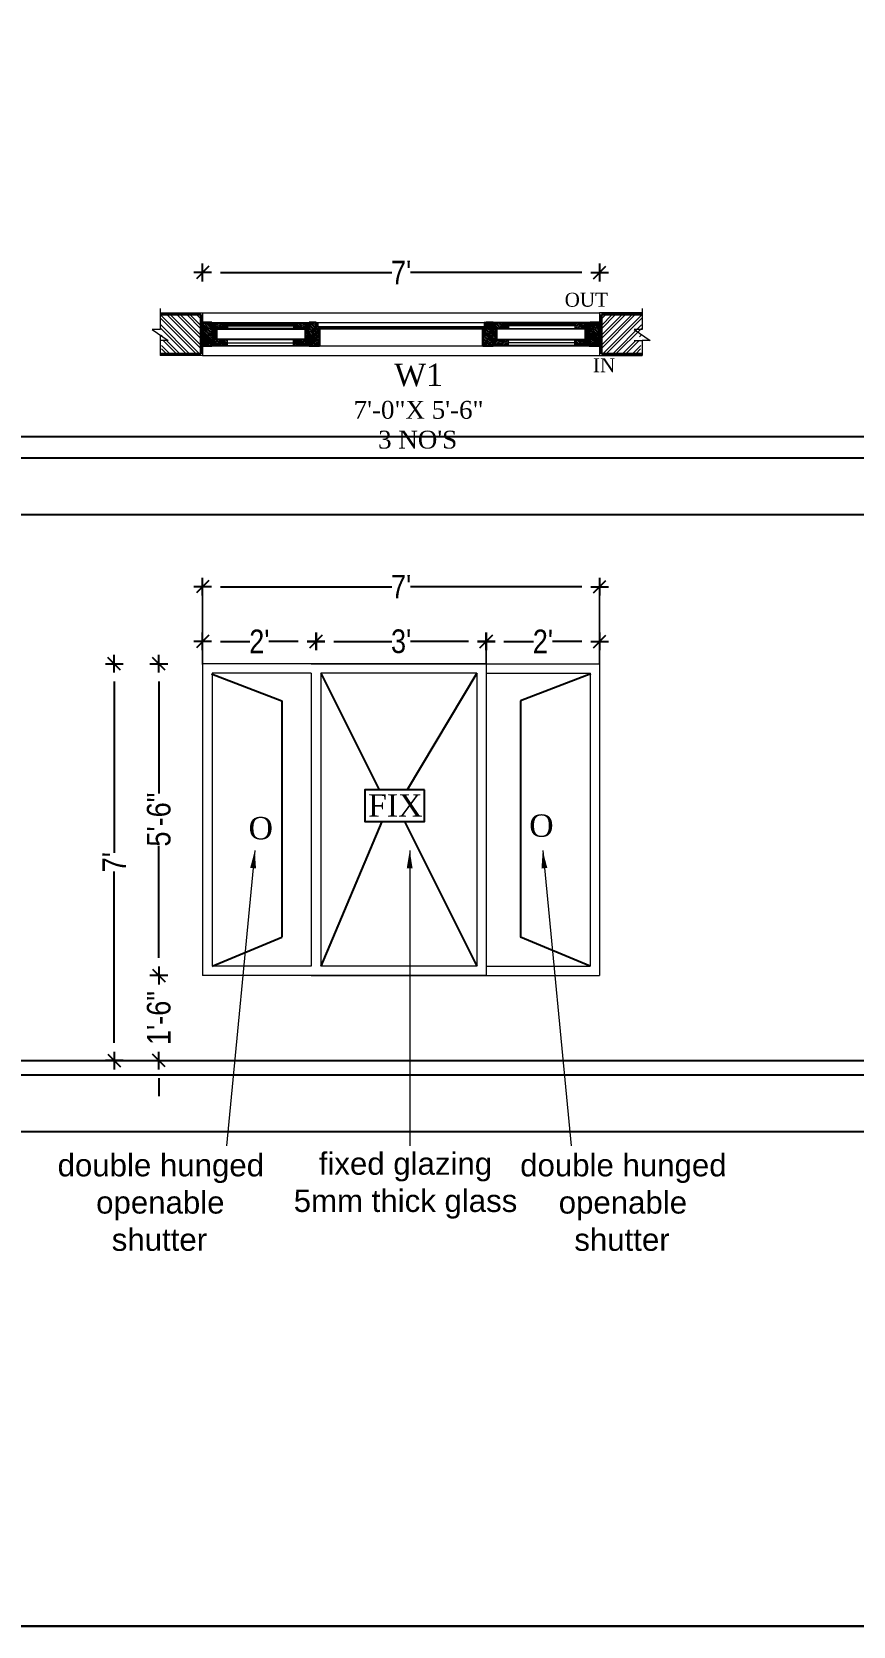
# Model space of a CAD drawing. Extents: x 187966 to 202201, y 659574 to 1343694.
# Drawn here: x 193843 to 194016.7, y 663830.7 to 664167.9 of the extents above; entities that cross this region are included whole.
import ezdxf
from ezdxf.lldxf.tags import DXFTag

# ---------------------------------------------------------------- set-up
doc = ezdxf.new("R2010")
doc.units = 0
doc.header["$MEASUREMENT"] = 0
doc.header["$PDMODE"] = 32
doc.linetypes.add('DOT2', pattern=[3.175, 0, -3.175])
for name, color, linetype, lineweight in [('A-Wall', 7, 'Continuous', 30), ('ar-DOOR-WOOD', 44, 'Continuous', 0), ('AR-TEXT', 163, 'Continuous', 9), ('dim.', 84, 'Continuous', 25), ('seal', 8, 'Continuous', 0), ('slab beam layout', 142, 'Continuous', 30), ('Text', 55, 'Continuous', 25), ('wall', 1, 'Continuous', 30), ('wall hatch', 253, 'Continuous', 13), ('windows', 255, 'Continuous', 0)]:
    doc.layers.add(name, color=color, linetype=linetype, lineweight=lineweight)
doc.styles.add('AA_05.00', font='ARIALN.TTF', dxfattribs={"height": 5})
doc.styles.get("Standard").update_dxf_attribs({"font": 'stylu.ttf', "height": 7})
tags = doc.linetypes.add('DASHED2', pattern=[0.375, 0.25, -0.125]).pattern_tags.tags
tags[6:7] = [DXFTag(74, 4), DXFTag(75, 0), DXFTag(340, '0'), DXFTag(46, 1.0), DXFTag(50, 0.0), DXFTag(44, 0.0), DXFTag(45, 0.0)]
tags[4:5] = [DXFTag(74, 4), DXFTag(75, 0), DXFTag(340, '0'), DXFTag(46, 1.0), DXFTag(50, 0.0), DXFTag(44, 0.0), DXFTag(45, 0.0)]
doc.dimstyles.new('AA_05.00', dxfattribs={"dimtxt": 5, "dimasz": 3.75, "dimexe": 0.18, "dimexo": 0.0625, "dimgap": 0.09, "dimtad": 0, "dimdec": 1, "dimzin": 0, "dimdsep": 46, "dimlunit": 4, "dimtxsty": 'AA_05.00', "dimblk": 'DIM ARROW', "dimcen": 0.09, "dimclrd": 9, "dimclre": 256, "dimadec": 0, "dimazin": 0, "dimtfac": 1, "dimtdec": 1, "dimtofl": 0, "dimtmove": 0, "dimatfit": 3, "dimfxl": 1, "dimtolj": 1, "dimtzin": 0, "dimlwd": -1, "dimarcsym": 0})
pattern_1 = [(135, (417296.0763, 668288.3644), (0.3479856207, 0.3479856207), []), (135, (417295.72833, 668288.3644), (0.3479856207, 0.3479856207), [0.6151574803, -0.1230314961, 0, -0.1230314961])]
pattern_2 = [(135, (417284.0763, 668288.3644), (0.3479856207, 0.3479856207), []), (135, (417283.72833, 668288.3644), (0.3479856207, 0.3479856207), [0.6151574803, -0.1230314961, 0, -0.1230314961])]

# ---------------------------------------------------------------- blocks, each defined once
blk = doc.blocks.new('DIM ARROW')
at = {"color": 3, "ltscale": 0.1}
for p, q in [((-0.5, 0), (0.5, 0)), ((-0.354, -0.354), (0.354, 0.354)), ((0, 0.5), (0, -0.5))]:
    blk.add_line(p, q, dxfattribs=at)
blk = doc.blocks.new('*D102')
at = {"layer": 'DEFPOINTS', "color": 0, "ltscale": 0.1, "transparency": 16777216}
for p in [(193869.85, 663968.31), (193869.85, 663968.31), (193869.85, 663950.31)]:
    blk.add_point(p, dxfattribs=at)
at = {"layer": 'dim.', "color": 9, "ltscale": 0.1, "transparency": 16777216}
for p, q in [((193869.85, 663972.06), (193869.85, 663975.81)), ((193869.85, 663946.56), (193869.85, 663942.81))]:
    blk.add_line(p, q, dxfattribs=at)
at = {"layer": 'dim.', "linetype": 'DOT2', "lineweight": -2, "ltscale": 0.1, "transparency": 16777216}
for p, q in [((193869.79, 663968.31), (193869.67, 663968.31)), ((193869.79, 663950.31), (193869.67, 663950.31))]:
    blk.add_line(p, q, dxfattribs=at)
at = {"layer": 'dim.', "color": 9, "ltscale": 0.1, "transparency": 16777216, "xscale": 3.75, "yscale": 3.75, "zscale": 3.75}
for p, rotation in [((193869.85, 663968.31), 270), ((193869.85, 663950.31), 90)]:
    blk.add_blockref('DIM ARROW', p, dxfattribs=dict(at, rotation=rotation))
at = {"layer": 'dim.', "color": 0, "ltscale": 0.1, "transparency": 16777216, "insert": (193869.85, 663959.31), "char_height": 5, "attachment_point": 5, "rotation": 90, "style": 'AA_05.00'}
blk.add_mtext('\\A1;1\'-6"', dxfattribs=at)
blk = doc.blocks.new('*D103')
at = {"layer": 'DEFPOINTS', "color": 0, "ltscale": 0.1, "transparency": 16777216}
for p in [(193869.85, 664034.25), (193869.85, 664034.25), (193869.85, 663968.31)]:
    blk.add_point(p, dxfattribs=at)
at = {"layer": 'dim.', "linetype": 'DOT2', "lineweight": -2, "ltscale": 0.1, "transparency": 16777216}
for p, q in [((193869.79, 664034.25), (193869.67, 664034.25)), ((193869.79, 663968.31), (193869.67, 663968.31))]:
    blk.add_line(p, q, dxfattribs=at)
at = {"layer": 'dim.', "color": 9, "ltscale": 0.1, "transparency": 16777216}
for p, q in [((193869.85, 664030.5), (193869.85, 664006.82)), ((193869.85, 663972.06), (193869.85, 663995.73))]:
    blk.add_line(p, q, dxfattribs=at)
at = {"layer": 'dim.', "color": 9, "ltscale": 0.1, "transparency": 16777216, "xscale": 3.75, "yscale": 3.75, "zscale": 3.75}
for p, rotation in [((193869.85, 664034.25), 90), ((193869.85, 663968.31), 270)]:
    blk.add_blockref('DIM ARROW', p, dxfattribs=dict(at, rotation=rotation))
at = {"layer": 'dim.', "color": 0, "ltscale": 0.1, "transparency": 16777216, "insert": (193869.85, 664001.28), "char_height": 5, "attachment_point": 5, "rotation": 90, "style": 'AA_05.00'}
blk.add_mtext('\\A1;5\'-6"', dxfattribs=at)
blk = doc.blocks.new('*D104')
at = {"layer": 'DEFPOINTS', "color": 0, "ltscale": 0.1, "transparency": 16777216}
for p in [(193879.11, 664038.97), (193903.11, 664038.97), (193903.11, 664038.97)]:
    blk.add_point(p, dxfattribs=at)
at = {"layer": 'dim.', "linetype": 'DOT2', "lineweight": -2, "ltscale": 0.1, "transparency": 16777216}
for p, q in [((193879.11, 664038.91), (193879.11, 664038.79)), ((193903.11, 664039.03), (193903.11, 664039.15))]:
    blk.add_line(p, q, dxfattribs=at)
at = {"layer": 'dim.', "color": 9, "ltscale": 0.1, "transparency": 16777216}
for p, q in [((193882.86, 664038.97), (193889.1, 664038.97)), ((193899.36, 664038.97), (193893.12, 664038.97))]:
    blk.add_line(p, q, dxfattribs=at)
at = {"layer": 'dim.', "color": 9, "ltscale": 0.1, "transparency": 16777216, "xscale": 3.75, "yscale": 3.75, "zscale": 3.75, "rotation": 180}
blk.add_blockref('DIM ARROW', (193879.11, 664038.97), dxfattribs=at)
at = {"layer": 'dim.', "color": 9, "ltscale": 0.1, "transparency": 16777216, "xscale": 3.75, "yscale": 3.75, "zscale": 3.75}
blk.add_blockref('DIM ARROW', (193903.11, 664038.97), dxfattribs=at)
at = {"layer": 'dim.', "color": 0, "ltscale": 0.1, "transparency": 16777216, "insert": (193891.11, 664038.97), "char_height": 5, "attachment_point": 5, "style": 'AA_05.00'}
blk.add_mtext("\\A1;2'", dxfattribs=at)
blk = doc.blocks.new('*D105')
at = {"layer": 'DEFPOINTS', "color": 0, "ltscale": 0.1, "transparency": 16777216}
for p in [(193903.11, 664038.97), (193939.11, 664038.97), (193939.11, 664038.7)]:
    blk.add_point(p, dxfattribs=at)
at = {"layer": 'dim.', "linetype": 'DOT2', "lineweight": -2, "ltscale": 0.1, "transparency": 16777216}
for p, q in [((193903.11, 664039.03), (193903.11, 664039.15)), ((193939.11, 664038.76), (193939.11, 664039.15))]:
    blk.add_line(p, q, dxfattribs=at)
at = {"layer": 'dim.', "color": 9, "ltscale": 0.1, "transparency": 16777216}
for p, q in [((193906.86, 664038.97), (193919.13, 664038.97)), ((193935.36, 664038.97), (193923.08, 664038.97))]:
    blk.add_line(p, q, dxfattribs=at)
at = {"layer": 'dim.', "color": 9, "ltscale": 0.1, "transparency": 16777216, "xscale": 3.75, "yscale": 3.75, "zscale": 3.75, "rotation": 180}
blk.add_blockref('DIM ARROW', (193903.11, 664038.97), dxfattribs=at)
at = {"layer": 'dim.', "color": 9, "ltscale": 0.1, "transparency": 16777216, "xscale": 3.75, "yscale": 3.75, "zscale": 3.75}
blk.add_blockref('DIM ARROW', (193939.11, 664038.97), dxfattribs=at)
at = {"layer": 'dim.', "color": 0, "ltscale": 0.1, "transparency": 16777216, "insert": (193921.11, 664038.97), "char_height": 5, "attachment_point": 5, "style": 'AA_05.00'}
blk.add_mtext("\\A1;3'", dxfattribs=at)
blk = doc.blocks.new('*D106')
at = {"layer": 'DEFPOINTS', "color": 0, "ltscale": 0.1, "transparency": 16777216}
for p in [(193860.41, 664034.25), (193860.41, 663950.31), (193860.41, 663950.31)]:
    blk.add_point(p, dxfattribs=at)
at = {"layer": 'dim.', "linetype": 'DOT2', "lineweight": -2, "ltscale": 0.1, "transparency": 16777216}
for p, q in [((193860.35, 664034.25), (193860.23, 664034.25)), ((193860.35, 663950.31), (193860.23, 663950.31))]:
    blk.add_line(p, q, dxfattribs=at)
at = {"layer": 'dim.', "color": 9, "ltscale": 0.1, "transparency": 16777216}
for p, q in [((193860.41, 664030.5), (193860.41, 663994.24)), ((193860.41, 663954.06), (193860.41, 663990.32))]:
    blk.add_line(p, q, dxfattribs=at)
at = {"layer": 'dim.', "color": 9, "ltscale": 0.1, "transparency": 16777216, "xscale": 3.75, "yscale": 3.75, "zscale": 3.75}
for p, rotation in [((193860.41, 664034.25), 90), ((193860.41, 663950.31), 270)]:
    blk.add_blockref('DIM ARROW', p, dxfattribs=dict(at, rotation=rotation))
at = {"layer": 'dim.', "color": 0, "ltscale": 0.1, "transparency": 16777216, "insert": (193860.41, 663992.28), "char_height": 5, "attachment_point": 5, "rotation": 90, "style": 'AA_05.00'}
blk.add_mtext("\\A1;7'", dxfattribs=at)
blk = doc.blocks.new('*D107')
at = {"layer": 'DEFPOINTS', "color": 0, "ltscale": 0.1, "transparency": 16777216}
for p in [(193879.11, 664117), (193963.11, 664117), (193963.11, 664117)]:
    blk.add_point(p, dxfattribs=at)
at = {"layer": 'dim.', "linetype": 'DOT2', "lineweight": -2, "ltscale": 0.1, "transparency": 16777216}
for p, q in [((193879.11, 664117.07), (193879.11, 664117.18)), ((193963.11, 664117.07), (193963.11, 664117.18))]:
    blk.add_line(p, q, dxfattribs=at)
at = {"layer": 'dim.', "color": 9, "ltscale": 0.1, "transparency": 16777216}
for p, q in [((193882.86, 664117), (193919.15, 664117)), ((193959.36, 664117), (193923.07, 664117))]:
    blk.add_line(p, q, dxfattribs=at)
at = {"layer": 'dim.', "color": 9, "ltscale": 0.1, "transparency": 16777216, "xscale": 3.75, "yscale": 3.75, "zscale": 3.75, "rotation": 180}
blk.add_blockref('DIM ARROW', (193879.11, 664117), dxfattribs=at)
at = {"layer": 'dim.', "color": 9, "ltscale": 0.1, "transparency": 16777216, "xscale": 3.75, "yscale": 3.75, "zscale": 3.75}
blk.add_blockref('DIM ARROW', (193963.11, 664117), dxfattribs=at)
at = {"layer": 'dim.', "color": 0, "ltscale": 0.1, "transparency": 16777216, "insert": (193921.11, 664117), "char_height": 5, "attachment_point": 5, "style": 'AA_05.00'}
blk.add_mtext("\\A1;7'", dxfattribs=at)
blk = doc.blocks.new('*D108')
at = {"layer": 'DEFPOINTS', "color": 0, "ltscale": 0.1, "transparency": 16777216}
for p in [(193963.11, 664050.55), (193879.11, 664034.25), (193963.11, 664034.25)]:
    blk.add_point(p, dxfattribs=at)
at = {"layer": 'dim.', "linetype": 'DOT2', "lineweight": -2, "ltscale": 0.1, "transparency": 16777216}
for p, q in [((193879.11, 664034.31), (193879.11, 664050.73)), ((193963.11, 664034.31), (193963.11, 664050.73))]:
    blk.add_line(p, q, dxfattribs=at)
at = {"layer": 'dim.', "color": 9, "ltscale": 0.1, "transparency": 16777216}
for p, q in [((193882.86, 664050.55), (193919.15, 664050.55)), ((193959.36, 664050.55), (193923.07, 664050.55))]:
    blk.add_line(p, q, dxfattribs=at)
at = {"layer": 'dim.', "color": 9, "ltscale": 0.1, "transparency": 16777216, "xscale": 3.75, "yscale": 3.75, "zscale": 3.75, "rotation": 180}
blk.add_blockref('DIM ARROW', (193879.11, 664050.55), dxfattribs=at)
at = {"layer": 'dim.', "color": 9, "ltscale": 0.1, "transparency": 16777216, "xscale": 3.75, "yscale": 3.75, "zscale": 3.75}
blk.add_blockref('DIM ARROW', (193963.11, 664050.55), dxfattribs=at)
at = {"layer": 'dim.', "color": 0, "ltscale": 0.1, "transparency": 16777216, "insert": (193921.11, 664050.55), "char_height": 5, "attachment_point": 5, "style": 'AA_05.00'}
blk.add_mtext("\\A1;7'", dxfattribs=at)
blk = doc.blocks.new('*D109')
at = {"layer": 'DEFPOINTS', "color": 0, "ltscale": 0.1, "transparency": 16777216}
for p in [(193963.11, 664038.97), (193939.11, 664034.25), (193963.11, 664034.25)]:
    blk.add_point(p, dxfattribs=at)
at = {"layer": 'dim.', "linetype": 'DOT2', "lineweight": -2, "ltscale": 0.1, "transparency": 16777216}
for p, q in [((193939.11, 664034.31), (193939.11, 664039.15)), ((193963.11, 664034.31), (193963.11, 664039.15))]:
    blk.add_line(p, q, dxfattribs=at)
at = {"layer": 'dim.', "color": 9, "ltscale": 0.1, "transparency": 16777216}
for p, q in [((193942.86, 664038.97), (193949.1, 664038.97)), ((193959.36, 664038.97), (193953.12, 664038.97))]:
    blk.add_line(p, q, dxfattribs=at)
at = {"layer": 'dim.', "color": 9, "ltscale": 0.1, "transparency": 16777216, "xscale": 3.75, "yscale": 3.75, "zscale": 3.75, "rotation": 180}
blk.add_blockref('DIM ARROW', (193939.11, 664038.97), dxfattribs=at)
at = {"layer": 'dim.', "color": 9, "ltscale": 0.1, "transparency": 16777216, "xscale": 3.75, "yscale": 3.75, "zscale": 3.75}
blk.add_blockref('DIM ARROW', (193963.11, 664038.97), dxfattribs=at)
at = {"layer": 'dim.', "color": 0, "ltscale": 0.1, "transparency": 16777216, "insert": (193951.11, 664038.97), "char_height": 5, "attachment_point": 5, "style": 'AA_05.00'}
blk.add_mtext("\\A1;2'", dxfattribs=at)

msp = doc.modelspace()

# ---------------------------------------------------------------- hatches: boundary and pattern name
at = {"layer": 'ar-DOOR-WOOD'}
h = msp.add_hatch(dxfattribs=at)
h.set_pattern_fill('ANSI35', color=256, scale=1.968504, angle=180, style=0)
h.set_pattern_definition([(135, (417293.4877, 668288.3644), (0.3479856207, 0.3479856207), []), (135, (417293.1397, 668288.3644), (0.3479856207, 0.3479856207), [0.6151574803, -0.1230314961, 0, -0.1230314961])])
h.paths.add_polyline_path([(193879.11, 664101.5), (193881.08, 664101.5), (193881.08, 664102.87), (193882.06, 664102.87), (193882.06, 664105.04), (193881.08, 664105.04), (193881.08, 664106.42), (193879.11, 664106.42)])
h = msp.add_hatch(dxfattribs=at)
h.set_pattern_fill('ANSI35', color=256, scale=1.968504, style=0)
h.set_pattern_definition([(45, (-29513.3583, 668288.3644), (-0.3479856207, 0.3479856207), []), (45, (-29513.01033, 668288.3644), (-0.3479856207, 0.3479856207), [0.6151574803, -0.1230314961, 0, -0.1230314961])])
h.paths.add_polyline_path([(193881.39, 664106.32), (193881.39, 664105.18), (193884.35, 664105.18), (193884.35, 664105.75), (193884.35, 664105.98), (193884.35, 664106.32)])
h = msp.add_hatch(dxfattribs=at)
h.set_pattern_fill('ANSI35', color=256, scale=1.968504, angle=180, style=0)
h.set_pattern_definition(pattern_1)
h.paths.add_polyline_path([(193901.32, 664106.32), (193901.32, 664105.18), (193898.37, 664105.18), (193898.37, 664105.75), (193898.37, 664105.98), (193898.37, 664106.32)])
h = msp.add_hatch(dxfattribs=at)
h.set_pattern_fill('ANSI35', color=256, scale=1.968504, angle=180, style=0)
h.set_pattern_definition(pattern_1)
h.paths.add_polyline_path([(193901.64, 664105.04), (193900.89, 664105.04), (193900.89, 664102.87), (193901.64, 664102.87), (193901.64, 664101.5), (193903.84, 664101.5), (193903.84, 664105.04), (193903.84, 664105.04), (193903.1, 664105.04), (193903.1, 664105.31), (193903.1, 664106.42), (193901.64, 664106.42)])
h = msp.add_hatch(dxfattribs=at)
h.set_pattern_fill('ANSI35', color=256, scale=1.968504, angle=180, style=0)
h.set_pattern_definition(pattern_2)
h.paths.add_polyline_path([(193940.58, 664105.04), (193941.32, 664105.04), (193941.32, 664102.87), (193940.58, 664102.87), (193940.58, 664101.5), (193938.37, 664101.5), (193938.37, 664105.04), (193938.37, 664105.04), (193939.12, 664105.04), (193939.12, 664105.31), (193939.12, 664106.42), (193940.58, 664106.42)])
h = msp.add_hatch(dxfattribs=at)
h.set_pattern_fill('ANSI35', color=256, scale=1.968504, angle=180, style=0)
h.set_pattern_definition(pattern_2)
h.paths.add_polyline_path([(193940.89, 664106.32), (193940.89, 664105.18), (193943.84, 664105.18), (193943.84, 664105.75), (193943.84, 664105.98), (193943.84, 664106.32)])
h = msp.add_hatch(dxfattribs=at)
h.set_pattern_fill('ANSI35', color=256, scale=1.968504, style=0)
h.set_pattern_definition([(45, (-29525.3583, 668288.3644), (-0.3479856207, 0.3479856207), []), (45, (-29525.01033, 668288.3644), (-0.3479856207, 0.3479856207), [0.6151574803, -0.1230314961, 0, -0.1230314961])])
h.paths.add_polyline_path([(193960.82, 664106.32), (193960.82, 664105.18), (193957.87, 664105.18), (193957.87, 664105.75), (193957.87, 664105.98), (193957.87, 664106.32)])
h = msp.add_hatch(dxfattribs=at)
h.set_pattern_fill('ANSI35', color=256, scale=1.968504, angle=180, style=0)
h.set_pattern_definition([(135, (417281.4877, 668288.3644), (0.3479856207, 0.3479856207), []), (135, (417281.1397, 668288.3644), (0.3479856207, 0.3479856207), [0.6151574803, -0.1230314961, 0, -0.1230314961])])
h.paths.add_polyline_path([(193963.11, 664101.5), (193961.14, 664101.5), (193961.14, 664102.87), (193960.15, 664102.87), (193960.15, 664105.04), (193961.14, 664105.04), (193961.14, 664106.42), (193963.11, 664106.42)])
h = msp.add_hatch(dxfattribs=at)
h.set_pattern_fill('ANSI35', color=256, scale=1.968504, style=0)
h.set_pattern_definition([(315, (-29513.3583, 659919.54807), (-0.3479856207, -0.3479856207), []), (315, (-29513.01033, 659919.54807), (-0.3479856207, -0.3479856207), [0.6151574803, -0.1230314961, 0, -0.1230314961])])
h.paths.add_polyline_path([(193881.39, 664101.59), (193881.39, 664102.74), (193884.35, 664102.74), (193884.35, 664102.16), (193884.35, 664101.93), (193884.35, 664101.59)])
h = msp.add_hatch(dxfattribs=at)
h.set_pattern_fill('ANSI35', color=256, scale=1.968504, angle=180, style=0)
h.set_pattern_definition([(225, (417296.0763, 659919.54807), (0.3479856207, -0.3479856207), []), (225, (417295.72833, 659919.54807), (0.3479856207, -0.3479856207), [0.6151574803, -0.1230314961, 0, -0.1230314961])])
h.paths.add_polyline_path([(193901.32, 664101.59), (193901.32, 664102.74), (193898.37, 664102.74), (193898.37, 664102.16), (193898.37, 664101.93), (193898.37, 664101.59)])
h = msp.add_hatch(dxfattribs=at)
h.set_pattern_fill('ANSI35', color=256, scale=1.968504, angle=180, style=0)
h.set_pattern_definition([(225, (417284.0763, 659919.54807), (0.3479856207, -0.3479856207), []), (225, (417283.72833, 659919.54807), (0.3479856207, -0.3479856207), [0.6151574803, -0.1230314961, 0, -0.1230314961])])
h.paths.add_polyline_path([(193940.89, 664101.59), (193940.89, 664102.74), (193943.84, 664102.74), (193943.84, 664102.16), (193943.84, 664101.93), (193943.84, 664101.59)])
h = msp.add_hatch(dxfattribs=at)
h.set_pattern_fill('ANSI35', color=256, scale=1.968504, style=0)
h.set_pattern_definition([(315, (-29525.3583, 659919.54807), (-0.3479856207, -0.3479856207), []), (315, (-29525.01033, 659919.54807), (-0.3479856207, -0.3479856207), [0.6151574803, -0.1230314961, 0, -0.1230314961])])
h.paths.add_polyline_path([(193960.82, 664101.59), (193960.82, 664102.74), (193957.87, 664102.74), (193957.87, 664102.16), (193957.87, 664101.93), (193957.87, 664101.59)])
at = {"layer": 'wall hatch'}
h = msp.add_hatch(dxfattribs=at)
h.set_pattern_fill('ANSI32', color=256, scale=3.937008, style=0)
h.set_pattern_definition([(135, (418749.0775, 668290.0179), (1.043956862, 1.043956862), []), (135, (418748.3816, 668290.0179), (1.043956862, 1.043956862), [])])
h.paths.add_polyline_path([(193871.79, 664102.65), (193870.34, 664103.64), (193870.18, 664108.09), (193878.72, 664108.09), (193878.72, 664099.82), (193870.48, 664099.82), (193870.38, 664102.65), (193870.9, 664102.65)])
h = msp.add_hatch(dxfattribs=at)
h.set_pattern_fill('ANSI32', color=256, scale=3.937008, style=0)
h.set_pattern_definition([(45, (-30906.8614, 668290.0179), (-1.043956862, 1.043956862), []), (45, (-30906.1655, 668290.0179), (-1.043956862, 1.043956862), [])])
h.paths.add_polyline_path([(193970.42, 664102.65), (193971.88, 664103.64), (193972.03, 664108.09), (193963.5, 664108.09), (193963.5, 664099.82), (193971.74, 664099.82), (193971.84, 664102.65), (193971.32, 664102.65)])

# ---------------------------------------------------------------- linework, layer by layer
at = {"layer": 'A-Wall'}
msp.add_lwpolyline([(193076.85, 664504.47), (194699.74, 664504.47), (194699.74, 663830.69), (193076.85, 663830.69)], close=True, dxfattribs=at)
at = {"layer": 'ar-DOOR-WOOD'}
for p, q in [((193881.08, 664106.42), (193901.64, 664106.42)), ((193882.06, 664105.04), (193900.89, 664105.04)), ((193903.1, 664106.42), (193962.38, 664106.42)), ((193960.9, 664105.04), (193903.84, 664105.04)), ((193961.14, 664106.42), (193940.58, 664106.42)), ((193960.15, 664105.04), (193941.32, 664105.04)), ((193881.08, 664101.5), (193901.64, 664101.5)), ((193900.89, 664102.87), (193882.06, 664102.87)), ((193884.35, 664102.16), (193898.37, 664102.16)), ((193903.84, 664101.5), (193960.9, 664101.5)), ((193961.14, 664101.5), (193940.58, 664101.5)), ((193941.32, 664102.87), (193960.15, 664102.87)), ((193957.87, 664102.16), (193943.84, 664102.16)), ((193902.11, 664034.25), (193902.11, 664034.23))]:
    msp.add_line(p, q, dxfattribs=at)
at = {"layer": 'ar-DOOR-WOOD', "color": 4}
for p, q in [((193884.35, 664105.98), (193898.37, 664105.98)), ((193884.35, 664105.75), (193898.37, 664105.75)), ((193903.1, 664105.31), (193939.12, 664105.31)), ((193903.5, 664105.55), (193939.12, 664105.55)), ((193957.87, 664105.98), (193943.84, 664105.98)), ((193957.87, 664105.75), (193943.84, 664105.75))]:
    msp.add_line(p, q, dxfattribs=at)
at = {"layer": 'seal', "lineweight": 5}
for p, q in [((193879.11, 664108.48), (193963.11, 664108.48)), ((193879.11, 664099.43), (193963.11, 664099.43))]:
    msp.add_line(p, q, dxfattribs=at)
at = {"layer": 'seal', "lineweight": 25, "ltscale": 0.005}
for p, q in [((193623.62, 664082.31), (194470.93, 664082.31)), ((193623.62, 664077.81), (194470.93, 664077.81)), ((193623.62, 664065.81), (194470.93, 664065.81)), ((193618.33, 663950.31), (194464.7, 663950.31))]:
    msp.add_line(p, q, dxfattribs=at)
at = {"layer": 'slab beam layout', "lineweight": 25, "ltscale": 0.005}
msp.add_line((193618.33, 663947.31), (194464.7, 663947.31), dxfattribs=at)
at = {"layer": 'Text', "linetype": 'DASHED2', "lineweight": -2, "ltscale": 5}
for p, q in [((193880.98, 664032.08), (193895.86, 664026.38)), ((193904.11, 664032.25), (193916.46, 664007.57)), ((193937.11, 664032.25), (193922.39, 664007.57)), ((193961.24, 664032.08), (193946.36, 664026.38)), ((193895.86, 664026.38), (193895.86, 663976.39)), ((193946.36, 664026.38), (193946.36, 663976.39)), ((193917.03, 664000.88), (193904.11, 663970.31)), ((193921.82, 664000.88), (193937.11, 663970.31)), ((193881.11, 663970.31), (193895.86, 663976.39)), ((193961.11, 663970.31), (193946.36, 663976.39))]:
    msp.add_line(p, q, dxfattribs=at)
msp.add_lwpolyline([(193926.05, 664007.57), (193913.44, 664007.57), (193913.44, 664000.88), (193926.05, 664000.88)], close=True, dxfattribs=at)
at = {"layer": 'wall', "lineweight": 5}
for p, q in [((193870.11, 664109.39), (193870.11, 664104.95)), ((193870.11, 664108.48), (193879.11, 664108.48)), ((193879.11, 664108.48), (193879.11, 664099.43)), ((193972.1, 664108.48), (193963.11, 664108.48)), ((193963.11, 664108.48), (193963.11, 664099.43)), ((193963.11, 664108.48), (193963.11, 664099.43)), ((193972.1, 664109.39), (193972.1, 664104.95)), ((193870.11, 664104.95), (193868.44, 664104.95)), ((193868.44, 664104.95), (193871.79, 664102.65)), ((193881.39, 664106.32), (193901.32, 664106.32)), ((193881.39, 664106.32), (193881.39, 664105.18)), ((193901.32, 664105.18), (193881.39, 664105.18)), ((193884.35, 664106.32), (193884.35, 664105.18)), ((193898.37, 664106.32), (193898.37, 664105.18)), ((193901.32, 664106.32), (193901.32, 664105.18)), ((193960.82, 664106.32), (193940.89, 664106.32)), ((193940.89, 664106.32), (193940.89, 664105.18)), ((193940.89, 664105.18), (193960.82, 664105.18)), ((193943.84, 664106.32), (193943.84, 664105.18)), ((193957.87, 664106.32), (193957.87, 664105.18)), ((193960.82, 664106.32), (193960.82, 664105.18)), ((193972.1, 664104.95), (193970.42, 664104.95)), ((193970.42, 664104.95), (193973.78, 664102.65)), ((193870.11, 664103.65), (193870.11, 664099.43)), ((193871.79, 664102.65), (193870.11, 664102.65)), ((193901.32, 664102.74), (193881.39, 664102.74)), ((193881.39, 664101.59), (193881.39, 664102.74)), ((193881.39, 664101.59), (193901.32, 664101.59)), ((193884.35, 664101.59), (193884.35, 664102.74)), ((193898.37, 664101.59), (193898.37, 664102.74)), ((193901.32, 664101.59), (193901.32, 664102.74)), ((193940.89, 664102.74), (193960.82, 664102.74)), ((193940.89, 664101.59), (193940.89, 664102.74)), ((193960.82, 664101.59), (193940.89, 664101.59)), ((193943.84, 664101.59), (193943.84, 664102.74)), ((193957.87, 664101.59), (193957.87, 664102.74)), ((193960.82, 664101.59), (193960.82, 664102.74)), ((193970.42, 664102.65), (193972.1, 664102.65)), ((193972.1, 664102.65), (193972.1, 664099.43)), ((193973.78, 664102.65), (193972.1, 664102.65)), ((193879.11, 664099.43), (193870.11, 664099.43)), ((193963.11, 664099.43), (193972.1, 664099.43))]:
    msp.add_line(p, q, dxfattribs=at)
at = {"layer": 'wall'}
for p, q in [((193870.11, 664108.09), (193878.72, 664108.09)), ((193878.72, 664099.82), (193878.72, 664108.09)), ((193972.1, 664108.09), (193963.5, 664108.09)), ((193963.5, 664099.82), (193963.5, 664108.09)), ((193879.11, 664106.42), (193881.08, 664106.42)), ((193879.11, 664106.42), (193879.11, 664101.5)), ((193881.08, 664106.42), (193881.08, 664105.04)), ((193881.08, 664105.04), (193882.06, 664105.04)), ((193882.06, 664105.04), (193882.06, 664102.87)), ((193900.89, 664105.04), (193900.89, 664102.87)), ((193900.89, 664105.04), (193901.64, 664105.04)), ((193901.64, 664106.42), (193903.1, 664106.42)), ((193901.64, 664106.42), (193901.64, 664105.04)), ((193903.1, 664106.42), (193903.1, 664105.04)), ((193903.1, 664105.04), (193903.84, 664105.04)), ((193903.84, 664105.04), (193903.84, 664101.5)), ((193938.37, 664105.04), (193938.37, 664101.5)), ((193939.12, 664105.04), (193938.37, 664105.04)), ((193940.58, 664106.42), (193939.12, 664106.42)), ((193939.12, 664106.42), (193939.12, 664105.04)), ((193940.58, 664106.42), (193940.58, 664105.04)), ((193941.32, 664105.04), (193940.58, 664105.04)), ((193941.32, 664105.04), (193941.32, 664102.87)), ((193960.15, 664105.04), (193960.15, 664102.87)), ((193961.14, 664105.04), (193960.15, 664105.04)), ((193961.65, 664105.04), (193960.9, 664105.04)), ((193963.11, 664106.42), (193961.14, 664106.42)), ((193961.14, 664106.42), (193961.14, 664105.04)), ((193963.11, 664106.42), (193961.65, 664106.42)), ((193961.65, 664106.42), (193961.65, 664105.04)), ((193963.11, 664106.42), (193963.11, 664101.5)), ((193963.11, 664106.42), (193963.11, 664101.5)), ((193963.11, 664106.42), (193963.11, 664101.5)), ((193879.11, 664101.5), (193881.08, 664101.5)), ((193881.08, 664102.87), (193882.06, 664102.87)), ((193881.08, 664102.87), (193881.08, 664101.5)), ((193900.89, 664102.87), (193901.64, 664102.87)), ((193901.64, 664102.87), (193901.64, 664101.5)), ((193901.64, 664101.5), (193903.84, 664101.5)), ((193940.58, 664101.5), (193938.37, 664101.5)), ((193941.32, 664102.87), (193940.58, 664102.87)), ((193940.58, 664102.87), (193940.58, 664101.5)), ((193961.14, 664102.87), (193960.15, 664102.87)), ((193963.11, 664101.5), (193960.9, 664101.5)), ((193961.14, 664102.87), (193961.14, 664101.5)), ((193963.11, 664101.5), (193961.14, 664101.5)), ((193878.72, 664099.82), (193870.11, 664099.82)), ((193963.5, 664099.82), (193972.1, 664099.82))]:
    msp.add_line(p, q, dxfattribs=at)
at = {"layer": 'wall', "lineweight": 25, "ltscale": 0.005}
msp.add_line((193618.33, 663935.31), (194464.7, 663935.31), dxfattribs=at)
at = {"layer": 'wall', "lineweight": 5}
for points in [[(193903.21, 664106.42), (193903.5, 664106.42), (193903.5, 664105.55), (193903.21, 664105.55)], [(193939, 664106.42), (193938.71, 664106.42), (193938.71, 664105.55), (193939, 664105.55)]]:
    msp.add_lwpolyline(points, close=True, dxfattribs=at)
at = {"layer": 'windows'}
for p, q in [((193939.11, 664034.25), (193879.11, 664034.25)), ((193879.11, 664034.25), (193879.11, 663968.31)), ((193902.11, 664034.25), (193963.11, 664034.25)), ((193939.11, 664034.25), (193939.11, 663968.31)), ((193963.11, 664034.25), (193963.11, 663968.31)), ((193902.11, 664032.25), (193881.11, 664032.25)), ((193881.11, 664032.25), (193881.11, 663970.31)), ((193902.11, 664032.25), (193902.11, 663970.31)), ((193937.11, 664032.25), (193904.11, 664032.25)), ((193904.11, 664032.25), (193904.11, 663970.31)), ((193937.11, 664032.25), (193937.11, 663970.31)), ((193939.11, 664032.25), (193961.11, 664032.25)), ((193961.11, 664032.25), (193961.11, 663970.31)), ((193902.11, 663970.31), (193881.11, 663970.31)), ((193937.11, 663970.31), (193904.11, 663970.31)), ((193939.11, 663970.31), (193961.11, 663970.31)), ((193939.11, 663968.31), (193879.11, 663968.31)), ((193902.11, 663968.31), (193963.11, 663968.31))]:
    msp.add_line(p, q, dxfattribs=at)

# ---------------------------------------------------------------- texts
at = {"layer": 'AR-TEXT', "char_height": 4.7244, "attachment_point": 1}
for s, insert, width in [('\\pi9.9652;{\\fTimes New Roman|b0|i0|c0|p18;W1\\P\\pi1.382;\\H0.8x;7\'-0"X 5\'-6"\\P\\pi6.5608;3 NO\'S}', (193909.68, 664097.72, -19463.01), 33.9588), ('\\pi5.5793;{\\fArial|b0|i0|c0|p34;double hunged \\P\\pi13.733;openable \\P\\pi17.034;shutter }', (193842.85, 663930.55), 54.1327), ('\\pi6.8013;{\\fArial|b0|i0|c0|p34;fixed glazing \\P\\pi1.5033;5mm thick glass}', (193896.88, 663930.89), 49.7898), ('\\pi5.5793;{\\fArial|b0|i0|c0|p34;double hunged \\P\\pi13.733;openable \\P\\pi17.034;shutter }', (193940.72, 663930.55), 54.1327)]:
    msp.add_mtext(s, dxfattribs=dict(at, insert=insert, width=width))
at = {"layer": 'Text', "char_height": 5.9055, "width": 1.4334, "attachment_point": 3}
for s, insert in [('{\\fTimes New Roman|b0|i0|c0|p18;\\H0.5x;OUT}', (193964.87, 664112.72)), ('{\\fTimes New Roman|b0|i0|c0|p18;\\H0.5x;IN}', (193966.4, 664098.87))]:
    msp.add_mtext(s, dxfattribs=dict(at, insert=insert))
at = {"layer": 'Text', "ltscale": 5, "char_height": 4.7343, "width": 5.4871}
for s, insert, attachment_point in [('\\A1;{\\fTimes New Roman|b0|i0|c0|p18;FIX}', (193914.11, 664001.91), 7), ('\\A1;{\\fTimes New Roman|b0|i0|c0|p18;O}', (193894, 663997.04), 9)]:
    msp.add_mtext(s, dxfattribs=dict(at, insert=insert, attachment_point=attachment_point))
at = {"layer": 'Text', "ltscale": 5, "extrusion": (0, 0, -1), "insert": (193948.21, 663997.58), "char_height": 4.7343, "width": 5.4871, "attachment_point": 9, "text_direction": (-1, 0, 0)}
msp.add_mtext('\\A1;{\\fTimes New Roman|b0|i0|c0|p18;O}', dxfattribs=at)

# ---------------------------------------------------------------- dimensions: what is measured, and where the dimension line sits
at = {"layer": 'dim.', "ltscale": 0.1}
dim = msp.add_linear_dim(base=(193963.11, 664117), p1=(193879.11, 664117), p2=(193963.11, 664117), dimstyle='AA_05.00', dxfattribs=at)
dim.commit()
dim.dimension.update_dxf_attribs({"geometry": '*D107', "text_midpoint": (193921.11, 664117)})
for base, p1, p2, picture, middle in [((193963.11, 664050.55), (193879.11, 664034.25), (193963.11, 664034.25), '*D108', (193921.11, 664050.55)), ((193903.11, 664038.97), (193879.11, 664038.97), (193903.11, 664038.97), '*D104', (193891.11, 664038.97)), ((193939.11, 664038.97), (193903.11, 664038.97), (193939.11, 664038.7), '*D105', (193921.11, 664038.97)), ((193963.11, 664038.97), (193939.11, 664034.25), (193963.11, 664034.25), '*D109', (193951.11, 664038.97))]:
    dim = msp.add_linear_dim(base=base, p1=p1, p2=p2, dimstyle='AA_05.00', override={"dimtmove": 1}, dxfattribs=at)
    dim.commit()
    dim.dimension.update_dxf_attribs({"geometry": picture, "text_midpoint": middle})
for base, p1, p2, picture, middle in [((193860.41, 663950.31), (193860.41, 664034.25), (193860.41, 663950.31), '*D106', (193860.41, 663992.28)), ((193869.85, 664034.25), (193869.85, 663968.31), (193869.85, 664034.25), '*D103', (193869.85, 664001.28)), ((193869.85, 663968.31), (193869.85, 663950.31), (193869.85, 663968.31), '*D102', (193869.85, 663959.31))]:
    dim = msp.add_linear_dim(base=base, p1=p1, p2=p2, angle=90, dimstyle='AA_05.00', dxfattribs=at)
    dim.commit()
    dim.dimension.update_dxf_attribs({"geometry": picture, "text_midpoint": middle})

# ---------------------------------------------------------------- leaders
at = {"layer": 'windows', "linetype": 'DASHED2', "lineweight": -2, "ltscale": 5}
for points in [[(193890.15, 663994.75), (193884.15, 663932.25)], [(193922.92, 663994.75), (193922.92, 663932.25)], [(193951.06, 663994.75), (193957.06, 663932.25)]]:
    msp.add_leader(points, dimstyle='AA_05.00', override={"dimgap": 0.09, "dimtad": 0}, dxfattribs=at)

doc.saveas('drawing.dxf')
